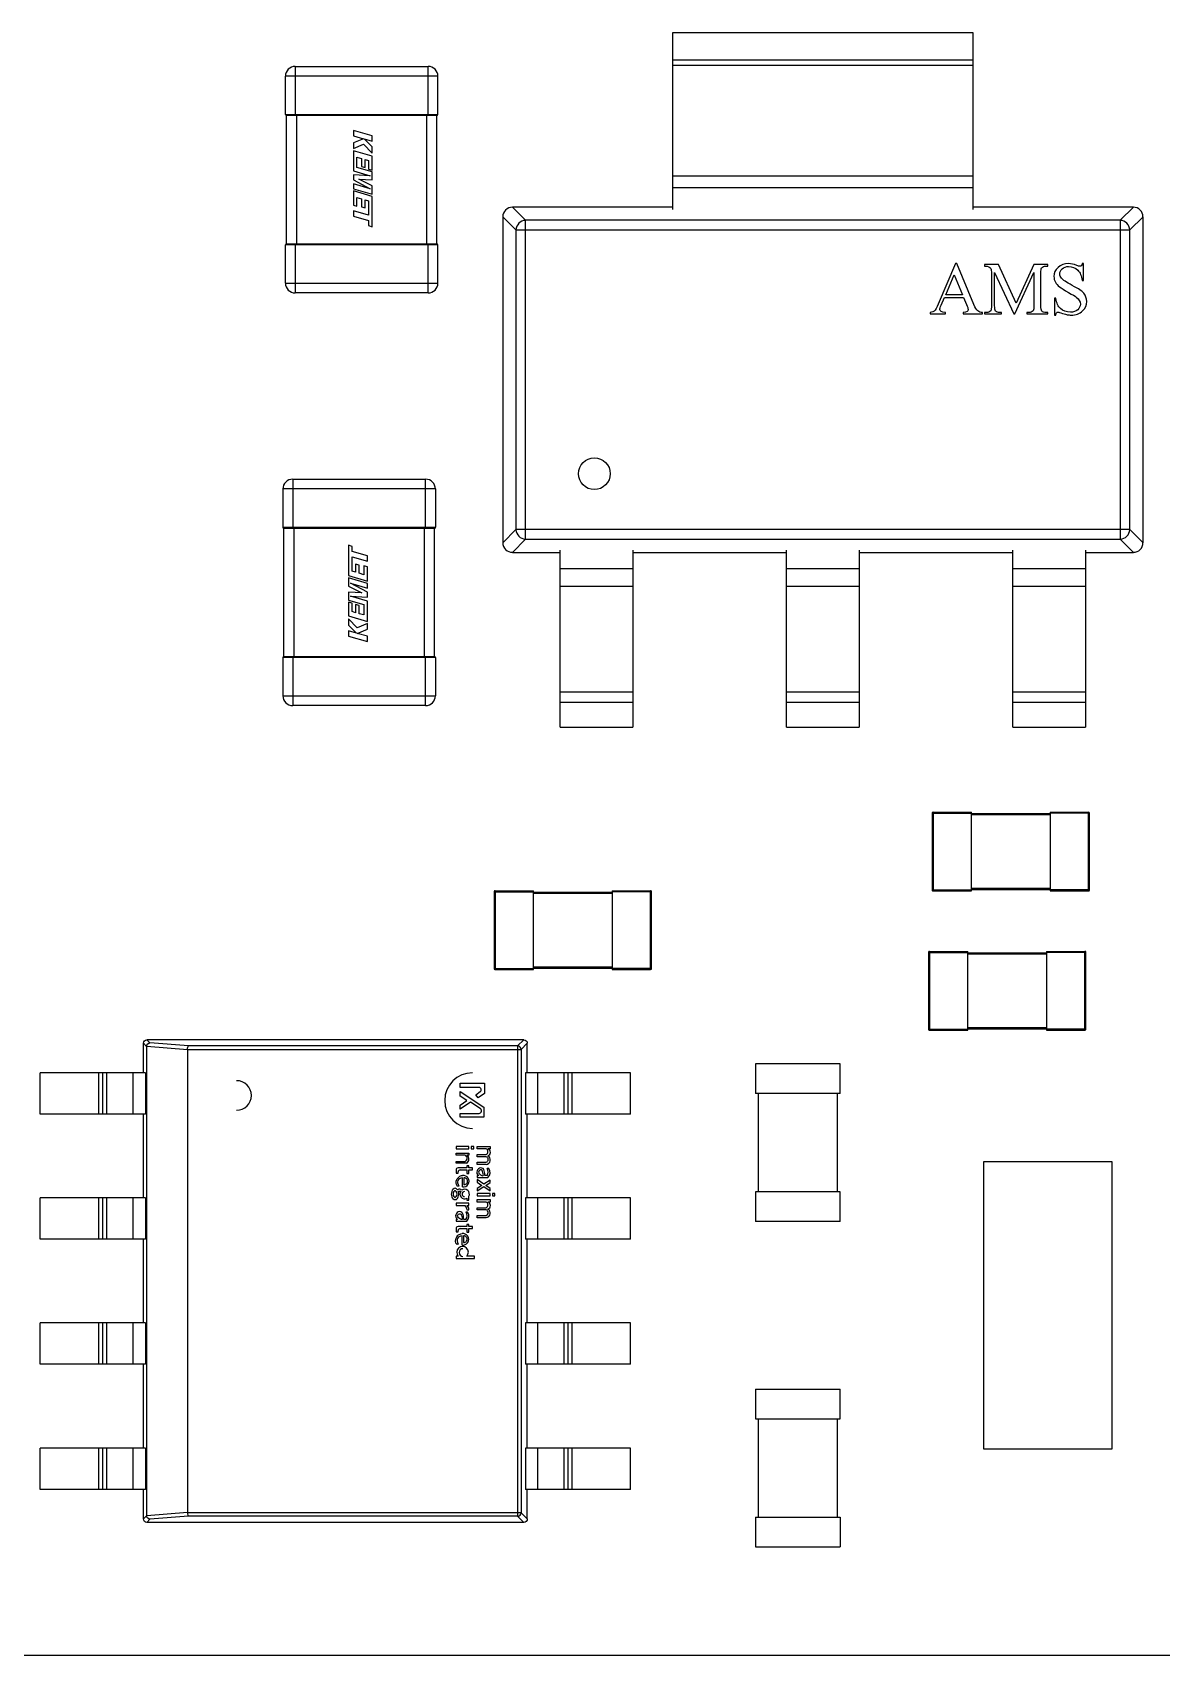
# Model space of a CAD drawing. Header units: millimetres. Extents: x -0.7 to 50.1, y 0.1 to 47.9.
# Drawn here: x 29.56 to 41.03, y 0.13 to 16.61 of the extents above; entities that cross this region are included whole.
import ezdxf

# ---------------------------------------------------------------- set-up
doc = ezdxf.new("R2010")
doc.units = ezdxf.units.MM

msp = doc.modelspace()

# ---------------------------------------------------------------- linework, layer by layer
at = {"color": 7, "linetype": 'Continuous', "lineweight": 25}
for p, q in [((36.067, 14.811), (36.067, 16.608)), ((36.067, 16.608), (39.117, 16.608)), ((39.117, 16.608), (39.117, 14.811)), ((39.117, 16.326), (36.067, 16.326)), ((33.681, 16.163), (32.131, 16.163)), ((32.131, 15.775), (32.131, 16.163)), ((32.231, 16.263), (32.231, 15.763)), ((32.231, 16.263), (33.581, 16.263)), ((33.581, 15.763), (33.581, 16.263)), ((33.681, 15.775), (33.681, 16.163)), ((36.067, 16.276), (39.117, 16.276)), ((32.131, 15.775), (33.681, 15.775)), ((32.142, 14.463), (32.142, 15.763)), ((32.231, 15.763), (32.143, 15.763)), ((33.57, 15.763), (32.242, 15.763)), ((32.243, 15.763), (32.243, 14.463)), ((33.569, 14.463), (33.569, 15.763)), ((33.669, 15.763), (33.581, 15.763)), ((33.67, 14.463), (33.67, 15.763)), ((33.013, 15.558), (32.822, 15.613)), ((32.822, 15.613), (32.822, 15.559)), ((32.822, 15.559), (32.926, 15.529)), ((32.926, 15.529), (32.822, 15.487)), ((33.013, 15.446), (32.932, 15.527)), ((32.932, 15.527), (33.013, 15.503)), ((33.013, 15.503), (33.013, 15.558)), ((32.822, 15.487), (32.822, 15.429)), ((32.822, 15.429), (32.926, 15.472)), ((32.822, 15.407), (32.822, 15.201)), ((33.013, 15.352), (32.822, 15.407)), ((32.858, 15.342), (32.906, 15.329)), ((32.858, 15.236), (32.858, 15.342)), ((32.906, 15.329), (32.906, 15.247)), ((32.926, 15.472), (33.013, 15.382)), ((33.013, 15.382), (33.013, 15.446)), ((33.013, 15.211), (33.013, 15.352)), ((32.822, 15.201), (32.992, 15.152)), ((33.013, 15.192), (32.858, 15.236)), ((32.906, 15.247), (32.941, 15.237)), ((32.941, 15.319), (32.977, 15.308)), ((32.941, 15.237), (32.941, 15.319)), ((32.977, 15.308), (32.977, 15.221)), ((32.977, 15.221), (33.013, 15.211)), ((33.013, 15.11), (33.013, 15.192)), ((32.822, 15.162), (32.822, 15.111)), ((32.992, 15.152), (32.822, 15.162)), ((32.822, 15.111), (32.993, 15.02)), ((32.822, 15.069), (32.822, 15.021)), ((32.993, 15.02), (32.822, 15.069)), ((32.822, 15.021), (33.013, 14.966)), ((33.013, 14.943), (32.822, 14.998)), ((32.822, 14.998), (32.822, 14.853)), ((32.877, 15.119), (33.013, 15.11)), ((33.013, 15.05), (32.877, 15.119)), ((33.013, 14.966), (33.013, 15.05)), ((39.117, 15.15), (36.067, 15.15)), ((36.067, 15.033), (39.117, 15.033)), ((32.822, 14.853), (32.858, 14.843)), ((32.858, 14.933), (32.906, 14.919)), ((32.858, 14.843), (32.858, 14.933)), ((32.906, 14.919), (32.906, 14.837)), ((32.906, 14.837), (32.941, 14.827)), ((32.941, 14.909), (32.977, 14.899)), ((32.941, 14.827), (32.941, 14.909)), ((32.977, 14.899), (32.977, 14.811)), ((33.013, 14.635), (33.013, 14.943)), ((36.067, 14.833), (34.437, 14.833)), ((34.571, 14.7), (34.437, 14.833)), ((40.747, 14.833), (39.117, 14.833)), ((40.747, 14.833), (40.613, 14.7)), ((32.822, 14.797), (32.822, 14.743)), ((32.976, 14.753), (32.822, 14.797)), ((32.822, 14.743), (32.976, 14.698)), ((32.977, 14.811), (32.976, 14.753)), ((32.976, 14.698), (32.976, 14.646)), ((34.34, 14.736), (34.473, 14.602)), ((34.34, 14.736), (34.34, 11.426)), ((34.571, 11.462), (34.571, 14.7)), ((40.613, 14.7), (34.571, 14.7)), ((40.613, 14.7), (40.613, 11.462)), ((40.711, 14.602), (40.845, 14.736)), ((40.845, 11.426), (40.845, 14.736)), ((32.976, 14.646), (33.013, 14.635)), ((34.473, 14.602), (40.711, 14.602)), ((34.473, 14.602), (34.473, 11.56)), ((40.711, 11.56), (40.711, 14.602)), ((33.681, 14.451), (32.131, 14.451)), ((32.131, 14.063), (32.131, 14.451)), ((32.143, 14.463), (32.231, 14.463)), ((32.231, 14.463), (32.231, 13.963)), ((32.242, 14.463), (33.57, 14.463)), ((33.581, 13.963), (33.581, 14.463)), ((33.581, 14.463), (33.669, 14.463)), ((33.681, 14.063), (33.681, 14.451)), ((38.94, 14.261), (38.764, 13.85)), ((38.953, 14.261), (38.94, 14.261)), ((39.127, 13.845), (38.953, 14.261)), ((39.234, 14.25), (39.234, 14.236)), ((39.376, 14.25), (39.234, 14.25)), ((39.557, 13.858), (39.376, 14.25)), ((39.736, 14.25), (39.557, 13.858)), ((39.877, 14.25), (39.736, 14.25)), ((39.86, 14.236), (39.877, 14.236)), ((39.877, 14.236), (39.877, 14.25)), ((40.24, 14.261), (40.227, 14.261)), ((40.24, 14.088), (40.24, 14.261)), ((32.131, 14.063), (33.681, 14.063)), ((38.84, 13.944), (38.927, 14.146)), ((38.927, 14.146), (39.011, 13.944)), ((39.305, 14.163), (39.305, 13.836)), ((39.337, 13.836), (39.337, 14.17)), ((39.337, 14.17), (39.531, 13.75)), ((39.543, 13.75), (39.736, 14.17)), ((39.736, 14.17), (39.736, 13.836)), ((39.806, 13.836), (39.806, 14.163)), ((40.227, 14.088), (40.24, 14.088)), ((33.581, 13.963), (32.231, 13.963)), ((38.794, 13.838), (38.828, 13.917)), ((38.828, 13.917), (39.022, 13.917)), ((39.011, 13.944), (38.84, 13.944)), ((39.022, 13.917), (39.052, 13.845)), ((39.946, 13.91), (39.946, 13.738)), ((39.959, 13.91), (39.946, 13.91)), ((38.682, 13.763), (38.682, 13.75)), ((38.682, 13.75), (38.839, 13.75)), ((38.839, 13.75), (38.839, 13.763)), ((39.016, 13.763), (39.016, 13.75)), ((39.016, 13.75), (39.213, 13.75)), ((39.213, 13.75), (39.213, 13.763)), ((39.252, 13.763), (39.234, 13.763)), ((39.234, 13.763), (39.234, 13.75)), ((39.234, 13.75), (39.408, 13.75)), ((39.408, 13.763), (39.39, 13.763)), ((39.408, 13.75), (39.408, 13.763)), ((39.531, 13.75), (39.543, 13.75)), ((39.665, 13.763), (39.665, 13.75)), ((39.683, 13.763), (39.665, 13.763)), ((39.665, 13.75), (39.877, 13.75)), ((39.877, 13.763), (39.86, 13.763)), ((39.877, 13.75), (39.877, 13.763)), ((39.946, 13.738), (39.959, 13.738)), ((32.205, 12.072), (32.205, 11.572)), ((32.205, 12.072), (33.555, 12.072)), ((33.555, 11.572), (33.555, 12.072)), ((33.655, 11.972), (32.105, 11.972)), ((32.105, 11.972), (32.105, 11.584)), ((33.655, 11.972), (33.655, 11.584)), ((32.105, 11.584), (33.655, 11.584)), ((32.116, 10.272), (32.116, 11.572)), ((32.205, 11.572), (32.117, 11.572)), ((33.544, 11.572), (32.216, 11.572)), ((32.217, 11.572), (32.217, 10.272)), ((33.543, 10.272), (33.543, 11.572)), ((33.643, 11.572), (33.555, 11.572)), ((33.644, 11.572), (33.644, 10.272)), ((34.473, 11.56), (34.34, 11.426)), ((40.711, 11.56), (34.473, 11.56)), ((40.845, 11.426), (40.711, 11.56)), ((32.773, 11.4), (32.773, 11.092)), ((32.81, 11.389), (32.773, 11.4)), ((32.81, 11.337), (32.81, 11.389)), ((34.437, 11.328), (34.571, 11.462)), ((34.571, 11.462), (40.613, 11.462)), ((40.613, 11.462), (40.747, 11.328)), ((32.809, 11.224), (32.81, 11.282)), ((32.809, 11.136), (32.809, 11.224)), ((32.964, 11.292), (32.81, 11.337)), ((32.81, 11.282), (32.964, 11.238)), ((32.845, 11.208), (32.845, 11.126)), ((32.88, 11.198), (32.845, 11.208)), ((32.964, 11.238), (32.964, 11.292)), ((34.437, 11.328), (34.922, 11.328)), ((34.922, 9.554), (34.922, 11.351)), ((35.662, 11.351), (35.662, 9.554)), ((35.662, 11.328), (37.222, 11.328)), ((37.222, 9.554), (37.222, 11.351)), ((37.962, 11.351), (37.962, 9.554)), ((37.962, 11.328), (39.522, 11.328)), ((39.522, 9.554), (39.522, 11.351)), ((40.262, 11.351), (40.262, 9.554)), ((40.262, 11.328), (40.747, 11.328)), ((32.773, 11.092), (32.964, 11.037)), ((32.964, 11.014), (32.773, 11.069)), ((32.773, 11.069), (32.773, 10.985)), ((32.845, 11.126), (32.809, 11.136)), ((32.88, 11.116), (32.88, 11.198)), ((32.928, 11.102), (32.88, 11.116)), ((32.928, 11.192), (32.928, 11.102)), ((32.964, 11.182), (32.928, 11.192)), ((32.964, 11.037), (32.964, 11.182)), ((35.662, 11.162), (34.922, 11.162)), ((37.962, 11.162), (37.222, 11.162)), ((40.262, 11.162), (39.522, 11.162)), ((32.773, 10.985), (32.909, 10.916)), ((32.773, 10.925), (32.773, 10.843)), ((32.909, 10.916), (32.773, 10.925)), ((32.793, 11.015), (32.964, 10.966)), ((32.964, 10.924), (32.793, 11.015)), ((32.794, 10.883), (32.964, 10.873)), ((32.964, 10.834), (32.794, 10.883)), ((32.964, 10.966), (32.964, 11.014)), ((32.964, 10.873), (32.964, 10.924)), ((34.922, 10.986), (35.662, 10.986)), ((37.222, 10.986), (37.962, 10.986)), ((39.522, 10.986), (40.262, 10.986)), ((32.773, 10.843), (32.928, 10.799)), ((32.773, 10.824), (32.773, 10.683)), ((32.809, 10.814), (32.773, 10.824)), ((32.809, 10.727), (32.809, 10.814)), ((32.845, 10.716), (32.809, 10.727)), ((32.845, 10.798), (32.845, 10.716)), ((32.88, 10.788), (32.845, 10.798)), ((32.88, 10.706), (32.88, 10.788)), ((32.928, 10.799), (32.928, 10.693)), ((32.964, 10.628), (32.964, 10.834)), ((32.773, 10.683), (32.964, 10.628)), ((32.773, 10.653), (32.773, 10.59)), ((32.86, 10.563), (32.773, 10.653)), ((32.773, 10.59), (32.854, 10.508)), ((32.964, 10.606), (32.86, 10.563)), ((32.86, 10.506), (32.964, 10.548)), ((32.928, 10.693), (32.88, 10.706)), ((32.964, 10.548), (32.964, 10.606)), ((32.773, 10.532), (32.773, 10.477)), ((32.854, 10.508), (32.773, 10.532)), ((32.773, 10.477), (32.964, 10.422)), ((32.964, 10.476), (32.86, 10.506)), ((32.964, 10.422), (32.964, 10.476)), ((32.105, 10.26), (32.105, 9.872)), ((33.655, 10.26), (32.105, 10.26)), ((32.117, 10.272), (32.205, 10.272)), ((32.205, 10.272), (32.205, 9.772)), ((32.216, 10.272), (33.544, 10.272)), ((33.555, 9.772), (33.555, 10.272)), ((33.555, 10.272), (33.643, 10.272)), ((33.644, 10.272), (33.644, 10.272)), ((33.655, 10.26), (33.655, 9.872)), ((35.662, 9.908), (34.922, 9.908)), ((37.962, 9.908), (37.222, 9.908)), ((40.262, 9.908), (39.522, 9.908)), ((32.105, 9.872), (33.655, 9.872)), ((33.555, 9.772), (32.205, 9.772)), ((34.922, 9.808), (35.662, 9.808)), ((37.222, 9.808), (37.962, 9.808)), ((39.522, 9.808), (40.262, 9.808)), ((34.922, 9.554), (35.662, 9.554)), ((37.222, 9.554), (37.962, 9.554)), ((39.522, 9.554), (40.262, 9.554)), ((38.701, 8.681), (39.101, 8.681)), ((38.701, 8.681), (38.701, 7.901)), ((38.711, 8.691), (38.711, 7.891)), ((38.711, 8.691), (39.101, 8.691)), ((39.101, 7.891), (39.101, 8.691)), ((39.101, 8.676), (39.901, 8.676)), ((39.101, 8.666), (39.901, 8.666)), ((39.901, 8.691), (40.291, 8.691)), ((39.901, 8.691), (39.901, 7.891)), ((40.301, 8.681), (39.901, 8.681)), ((40.291, 7.891), (40.291, 8.691)), ((40.301, 7.901), (40.301, 8.681)), ((39.901, 7.916), (39.101, 7.916)), ((34.252, 7.883), (34.652, 7.883)), ((34.252, 7.883), (34.252, 7.103)), ((34.262, 7.893), (34.262, 7.093)), ((34.262, 7.893), (34.652, 7.893)), ((34.652, 7.093), (34.652, 7.893)), ((34.652, 7.878), (35.452, 7.878)), ((34.652, 7.868), (35.452, 7.868)), ((35.452, 7.893), (35.452, 7.093)), ((35.452, 7.893), (35.842, 7.893)), ((35.852, 7.883), (35.452, 7.883)), ((35.842, 7.093), (35.842, 7.893)), ((35.852, 7.103), (35.852, 7.883)), ((38.701, 7.901), (39.101, 7.901)), ((38.711, 7.891), (39.101, 7.891)), ((39.101, 7.906), (39.901, 7.906)), ((40.301, 7.901), (39.901, 7.901)), ((39.901, 7.891), (40.291, 7.891)), ((38.665, 7.267), (39.065, 7.267)), ((38.665, 7.267), (38.665, 6.487)), ((38.675, 7.277), (38.675, 6.477)), ((38.675, 7.277), (39.065, 7.277)), ((39.065, 6.477), (39.065, 7.277)), ((39.065, 7.262), (39.865, 7.262)), ((39.065, 7.252), (39.865, 7.252)), ((39.865, 7.277), (39.865, 6.477)), ((39.865, 7.277), (40.255, 7.277)), ((40.265, 7.267), (39.865, 7.267)), ((40.255, 6.477), (40.255, 7.277)), ((40.265, 6.487), (40.265, 7.267)), ((34.252, 7.103), (34.652, 7.103)), ((34.262, 7.093), (34.652, 7.093)), ((35.452, 7.118), (34.652, 7.118)), ((34.652, 7.108), (35.452, 7.108)), ((35.852, 7.103), (35.452, 7.103)), ((35.452, 7.093), (35.842, 7.093)), ((38.665, 6.487), (39.065, 6.487)), ((38.675, 6.477), (39.065, 6.477)), ((39.865, 6.502), (39.065, 6.502)), ((39.065, 6.492), (39.865, 6.492)), ((40.265, 6.487), (39.865, 6.487)), ((39.865, 6.477), (40.255, 6.477)), ((30.689, 6.344), (30.721, 6.312)), ((30.689, 6.044), (30.689, 6.344)), ((30.721, 6.312), (30.721, 1.547)), ((30.722, 6.314), (31.135, 6.281)), ((34.554, 6.379), (30.724, 6.379)), ((30.755, 6.348), (30.724, 6.379)), ((31.148, 6.317), (30.755, 6.348)), ((31.135, 6.282), (34.526, 6.282)), ((31.135, 6.281), (31.135, 1.577)), ((34.491, 6.317), (31.148, 6.317)), ((34.554, 6.379), (34.491, 6.317)), ((34.491, 6.317), (34.491, 1.542)), ((34.589, 6.344), (34.526, 6.282)), ((34.526, 6.282), (34.526, 1.577)), ((34.589, 6.044), (34.589, 6.344)), ((36.908, 6.134), (36.908, 5.834)), ((37.768, 6.134), (36.908, 6.134)), ((37.768, 5.834), (37.768, 6.134)), ((30.708, 6.044), (29.639, 6.044)), ((29.639, 5.624), (29.639, 6.044)), ((30.237, 5.624), (30.237, 6.044)), ((30.274, 6.044), (30.274, 5.624)), ((30.316, 5.624), (30.316, 6.044)), ((30.586, 5.624), (30.586, 6.044)), ((30.708, 6.044), (30.708, 5.624)), ((33.907, 5.896), (33.907, 5.939)), ((33.907, 5.939), (34.153, 5.939)), ((34.153, 5.939), (34.153, 5.834)), ((35.639, 6.044), (34.57, 6.044)), ((34.57, 6.044), (34.57, 5.624)), ((34.692, 6.044), (34.692, 5.624)), ((34.962, 5.624), (34.962, 6.044)), ((35.004, 5.624), (35.004, 6.044)), ((35.041, 6.044), (35.041, 5.624)), ((35.639, 5.624), (35.639, 6.044)), ((34.101, 5.896), (33.907, 5.896)), ((33.907, 5.853), (34.147, 5.696)), ((33.907, 5.807), (33.907, 5.853)), ((33.975, 5.762), (33.907, 5.807)), ((34.066, 5.821), (34.111, 5.853)), ((34.09, 5.789), (34.066, 5.821)), ((34.153, 5.834), (34.09, 5.789)), ((37.768, 5.834), (36.908, 5.834)), ((36.938, 4.834), (36.938, 5.834)), ((37.738, 5.834), (37.738, 4.834)), ((30.708, 5.624), (29.639, 5.624)), ((30.689, 4.774), (30.689, 5.624)), ((33.907, 5.717), (33.975, 5.762)), ((34.013, 5.747), (33.907, 5.675)), ((33.907, 5.675), (33.907, 5.717)), ((33.907, 5.592), (33.907, 5.631)), ((33.907, 5.631), (34.101, 5.631)), ((34.111, 5.683), (34.013, 5.747)), ((34.147, 5.696), (34.147, 5.592)), ((35.639, 5.624), (34.57, 5.624)), ((34.589, 4.774), (34.589, 5.624)), ((34.147, 5.592), (33.907, 5.592)), ((33.865, 5.295), (33.865, 5.272)), ((33.995, 5.295), (33.865, 5.295)), ((33.995, 5.272), (33.995, 5.295)), ((34.019, 5.295), (34.019, 5.272)), ((34.045, 5.295), (34.019, 5.295)), ((34.045, 5.272), (34.045, 5.295)), ((34.08, 5.272), (34.08, 5.295)), ((34.08, 5.295), (34.21, 5.295)), ((34.21, 5.295), (34.21, 5.272)), ((33.865, 5.272), (33.995, 5.272)), ((33.865, 5.207), (33.865, 5.227)), ((33.865, 5.227), (33.995, 5.227)), ((33.954, 5.207), (33.865, 5.207)), ((33.865, 5.125), (33.865, 5.145)), ((33.865, 5.145), (33.954, 5.145)), ((33.971, 5.125), (33.865, 5.125)), ((33.995, 5.207), (33.975, 5.207)), ((33.995, 5.227), (33.995, 5.207)), ((34.019, 5.272), (34.045, 5.272)), ((34.171, 5.272), (34.08, 5.272)), ((34.08, 5.191), (34.08, 5.214)), ((34.08, 5.214), (34.171, 5.214)), ((34.171, 5.191), (34.08, 5.191)), ((34.08, 5.113), (34.08, 5.136)), ((34.08, 5.136), (34.171, 5.136)), ((34.171, 5.113), (34.08, 5.113)), ((34.21, 5.272), (34.189, 5.272)), ((39.229, 5.142), (40.527, 5.142)), ((39.229, 2.224), (39.229, 5.142)), ((40.527, 5.142), (40.527, 2.224)), ((33.865, 5.057), (33.865, 5.025)), ((33.865, 5.025), (33.886, 5.025)), ((33.975, 5.078), (33.886, 5.078)), ((33.886, 5.025), (33.886, 5.037)), ((33.907, 5.058), (33.975, 5.058)), ((33.93, 4.886), (33.93, 4.977)), ((33.944, 4.977), (33.944, 4.908)), ((33.975, 5.1), (33.975, 5.078)), ((33.995, 5.1), (33.975, 5.1)), ((33.975, 5.058), (33.975, 5.02)), ((33.975, 5.02), (33.995, 5.02)), ((33.995, 5.078), (33.995, 5.1)), ((34.032, 5.078), (33.995, 5.078)), ((33.995, 5.058), (34.032, 5.058)), ((33.995, 5.02), (33.995, 5.058)), ((34.032, 5.058), (34.032, 5.078)), ((34.08, 5), (34.08, 4.982)), ((34.095, 5), (34.08, 5)), ((34.08, 4.982), (34.189, 4.982)), ((34.08, 4.96), (34.08, 4.934)), ((34.147, 4.913), (34.08, 4.96)), ((34.21, 4.955), (34.147, 4.913)), ((34.18, 5), (34.159, 5)), ((34.197, 5.072), (34.181, 5.072)), ((34.21, 4.929), (34.21, 4.955)), ((33.893, 4.893), (33.88, 4.888)), ((33.995, 4.751), (33.995, 4.79)), ((34.08, 4.934), (34.128, 4.901)), ((34.128, 4.901), (34.08, 4.87)), ((34.08, 4.844), (34.147, 4.888)), ((34.08, 4.87), (34.08, 4.844)), ((34.21, 4.819), (34.08, 4.819)), ((34.08, 4.819), (34.08, 4.796)), ((34.08, 4.796), (34.21, 4.796)), ((34.147, 4.888), (34.21, 4.844)), ((34.166, 4.9), (34.21, 4.929)), ((34.21, 4.87), (34.166, 4.9)), ((34.21, 4.844), (34.21, 4.87)), ((34.21, 4.796), (34.21, 4.819)), ((34.234, 4.819), (34.234, 4.796)), ((34.26, 4.819), (34.234, 4.819)), ((34.234, 4.796), (34.26, 4.796)), ((34.26, 4.796), (34.26, 4.819)), ((36.908, 4.834), (36.908, 4.534)), ((37.768, 4.834), (36.908, 4.834)), ((37.768, 4.534), (37.768, 4.834)), ((30.708, 4.774), (29.639, 4.774)), ((29.639, 4.354), (29.639, 4.774)), ((30.237, 4.354), (30.237, 4.774)), ((30.274, 4.774), (30.274, 4.354)), ((30.316, 4.354), (30.316, 4.774)), ((30.586, 4.354), (30.586, 4.774)), ((30.708, 4.774), (30.708, 4.354)), ((33.865, 4.72), (33.865, 4.696)), ((33.995, 4.72), (33.865, 4.72)), ((33.865, 4.696), (33.954, 4.696)), ((33.982, 4.628), (33.966, 4.628)), ((33.974, 4.696), (33.995, 4.696)), ((33.974, 4.651), (33.995, 4.651)), ((33.975, 4.77), (33.975, 4.751)), ((33.975, 4.751), (33.995, 4.751)), ((33.995, 4.696), (33.995, 4.72)), ((34.08, 4.756), (34.21, 4.756)), ((34.08, 4.732), (34.08, 4.756)), ((34.171, 4.732), (34.08, 4.732)), ((34.08, 4.651), (34.08, 4.674)), ((34.08, 4.674), (34.171, 4.674)), ((34.171, 4.651), (34.08, 4.651)), ((34.21, 4.732), (34.189, 4.732)), ((34.21, 4.756), (34.21, 4.732)), ((35.639, 4.774), (34.57, 4.774)), ((34.57, 4.774), (34.57, 4.354)), ((34.692, 4.774), (34.692, 4.354)), ((34.962, 4.354), (34.962, 4.774)), ((35.004, 4.354), (35.004, 4.774)), ((35.041, 4.774), (35.041, 4.354)), ((35.639, 4.354), (35.639, 4.774)), ((33.865, 4.556), (33.865, 4.538)), ((33.88, 4.556), (33.865, 4.556)), ((33.865, 4.538), (33.974, 4.538)), ((33.865, 4.461), (33.865, 4.43)), ((33.975, 4.482), (33.886, 4.482)), ((33.907, 4.463), (33.975, 4.463)), ((33.965, 4.556), (33.944, 4.556)), ((33.975, 4.505), (33.975, 4.482)), ((33.995, 4.505), (33.975, 4.505)), ((33.975, 4.463), (33.975, 4.425)), ((33.995, 4.482), (33.995, 4.505)), ((34.032, 4.482), (33.995, 4.482)), ((33.995, 4.425), (33.995, 4.463)), ((33.995, 4.463), (34.032, 4.463)), ((34.032, 4.463), (34.032, 4.482)), ((34.08, 4.573), (34.08, 4.596)), ((34.08, 4.596), (34.171, 4.596)), ((34.171, 4.573), (34.08, 4.573)), ((37.768, 4.534), (36.908, 4.534)), ((30.708, 4.354), (29.639, 4.354)), ((30.689, 3.504), (30.689, 4.354)), ((33.865, 4.43), (33.886, 4.43)), ((33.888, 4.304), (33.875, 4.299)), ((33.886, 4.43), (33.886, 4.442)), ((33.926, 4.295), (33.926, 4.389)), ((33.939, 4.389), (33.939, 4.32)), ((33.975, 4.425), (33.995, 4.425)), ((35.639, 4.354), (34.57, 4.354)), ((34.589, 3.504), (34.589, 4.354)), ((33.865, 4.183), (33.865, 4.158)), ((33.888, 4.183), (33.865, 4.183)), ((33.865, 4.158), (34.053, 4.158)), ((34.053, 4.183), (33.975, 4.183)), ((34.053, 4.158), (34.053, 4.183)), ((30.708, 3.504), (29.639, 3.504)), ((29.639, 3.084), (29.639, 3.504)), ((30.237, 3.084), (30.237, 3.504)), ((30.274, 3.504), (30.274, 3.084)), ((30.316, 3.084), (30.316, 3.504)), ((30.586, 3.084), (30.586, 3.504)), ((30.708, 3.504), (30.708, 3.084)), ((35.639, 3.504), (34.57, 3.504)), ((34.57, 3.504), (34.57, 3.084)), ((34.692, 3.504), (34.692, 3.084)), ((34.962, 3.084), (34.962, 3.504)), ((35.004, 3.084), (35.004, 3.504)), ((35.041, 3.504), (35.041, 3.084)), ((35.639, 3.084), (35.639, 3.504)), ((30.708, 3.084), (29.639, 3.084)), ((30.689, 2.234), (30.689, 3.084)), ((35.639, 3.084), (34.57, 3.084)), ((34.589, 2.234), (34.589, 3.084)), ((36.908, 2.832), (36.908, 2.532)), ((36.908, 2.832), (37.768, 2.832)), ((37.768, 2.532), (37.768, 2.832)), ((36.908, 2.532), (37.768, 2.532)), ((36.938, 1.532), (36.938, 2.532)), ((37.738, 2.532), (37.738, 1.532)), ((30.708, 2.234), (29.639, 2.234)), ((29.639, 1.814), (29.639, 2.234)), ((30.237, 1.814), (30.237, 2.234)), ((30.274, 2.234), (30.274, 1.814)), ((30.316, 1.814), (30.316, 2.234)), ((30.586, 1.814), (30.586, 2.234)), ((30.708, 2.234), (30.708, 1.814)), ((35.639, 2.234), (34.57, 2.234)), ((34.57, 2.234), (34.57, 1.814)), ((34.692, 2.234), (34.692, 1.814)), ((34.962, 1.814), (34.962, 2.234)), ((35.004, 1.814), (35.004, 2.234)), ((35.041, 2.234), (35.041, 1.814)), ((35.639, 1.814), (35.639, 2.234)), ((40.527, 2.224), (39.229, 2.224)), ((30.708, 1.814), (29.639, 1.814)), ((30.689, 1.514), (30.689, 1.814)), ((35.639, 1.814), (34.57, 1.814)), ((34.589, 1.514), (34.589, 1.814)), ((30.721, 1.547), (30.689, 1.514)), ((31.135, 1.578), (30.722, 1.545)), ((30.755, 1.511), (30.724, 1.479)), ((31.148, 1.542), (30.755, 1.511)), ((34.526, 1.577), (31.135, 1.577)), ((34.491, 1.542), (31.148, 1.542)), ((34.554, 1.479), (34.491, 1.542)), ((34.526, 1.577), (34.589, 1.514)), ((36.908, 1.532), (36.908, 1.232)), ((36.908, 1.532), (37.768, 1.532)), ((37.768, 1.532), (37.768, 1.232)), ((34.554, 1.479), (30.724, 1.479)), ((36.908, 1.232), (37.768, 1.232)), ((48.641, 0.127), (1.905, 0.127))]:
    msp.add_line(p, q, dxfattribs=at)
msp.add_circle((35.271, 12.127), 0.161, dxfattribs=at)
for centre, radius, start, end in [((32.231, 16.163), 0.1, 90, 180), ((33.581, 16.163), 0.1, 0, 90), ((33.581, 16.163), 0.1, 0, 90), ((32.143, 15.775), 0.012, 180.031, 268.0607), ((33.669, 15.775), 0.012, 271.9393, 359.969), ((33.669, 15.775), 0.012, 274.681, 0.0992), ((34.437, 14.736), 0.0971, 89.5853, 180.4147), ((40.747, 14.736), 0.0971, 359.5853, 90.4147), ((34.576, 14.597), 0.103, 92.8487, 177.1513), ((40.608, 14.597), 0.103, 2.8487, 87.1513), ((32.143, 14.451), 0.012, 91.9393, 179.969), ((33.669, 14.451), 0.012, 0.031, 88.0607), ((33.669, 14.451), 0.012, 359.9008, 85.319), ((32.231, 14.063), 0.1, 180, 270), ((33.581, 14.063), 0.1, 270, 0), ((33.581, 14.063), 0.1, 270, 0), ((32.205, 11.972), 0.1, 90, 180), ((32.205, 11.972), 0.1, 90, 180), ((33.555, 11.972), 0.1, 0, 90), ((32.117, 11.584), 0.012, 180.031, 268.0607), ((32.117, 11.584), 0.012, 179.9008, 265.319), ((33.643, 11.584), 0.012, 271.9393, 359.969), ((34.576, 11.565), 0.103, 182.8487, 267.1513), ((40.608, 11.565), 0.103, 272.8487, 357.1513), ((34.437, 11.426), 0.0971, 179.5853, 270.4147), ((40.747, 11.426), 0.0971, 269.5853, 0.4147), ((32.117, 10.26), 0.012, 91.9393, 179.969), ((32.117, 10.26), 0.012, 94.681, 180.0992), ((33.643, 10.26), 0.012, 0.031, 88.0607), ((32.205, 9.872), 0.1, 180, 270), ((32.205, 9.872), 0.1, 180, 270), ((33.555, 9.872), 0.1, 270, 0), ((38.711, 8.681), 0.01, 90, 180), ((38.711, 8.681), 0.01, 90, 180), ((40.291, 8.681), 0.01, 0, 90), ((40.291, 8.681), 0.01, 0, 90), ((34.262, 7.883), 0.01, 90, 180), ((34.262, 7.883), 0.01, 90, 180), ((35.842, 7.883), 0.01, 0, 90), ((35.842, 7.883), 0.01, 0, 90), ((38.711, 7.901), 0.01, 215.5477, 270), ((40.291, 7.901), 0.01, 270, 0), ((38.675, 7.267), 0.01, 90, 180), ((38.675, 7.267), 0.01, 90, 180), ((40.255, 7.267), 0.01, 0, 90), ((40.255, 7.267), 0.01, 0, 90), ((34.262, 7.103), 0.01, 215.5477, 270), ((35.842, 7.103), 0.01, 270, 0), ((38.675, 6.487), 0.01, 215.5477, 270), ((40.255, 6.487), 0.01, 270, 0), ((34.491, 6.281), 0.0352, 0.5081, 89.4919), ((31.635, 5.814), 0.15, 270, 90), ((34.032, 5.762), 0.282, 90, 270), ((34.097, 5.872), 0.024, 305.5377, 80.9757), ((34.095, 5.659), 0.0283, 280.8221, 56.7984), ((33.946, 5.176), 0.0321, 284.39, 75.61), ((33.949, 5.168), 0.0474, 297.2077, 56.8086), ((34.157, 5.243), 0.0321, 295.2011, 64.7989), ((34.166, 5.16), 0.0469, 276.3127, 61.0711), ((34.163, 5.163), 0.0288, 286.426, 73.574), ((34.175, 5.236), 0.0383, 291.3512, 68.6488), ((33.886, 5.057), 0.021, 90, 180), ((33.907, 5.037), 0.021, 90, 180), ((33.94, 4.943), 0.0576, 260.8222, 99.1778), ((33.947, 4.943), 0.0347, 264.1729, 95.8271), ((34.133, 5.036), 0.0594, 321.8668, 37.3255), ((34.145, 5.032), 0.0661, 311.0924, 38.0605), ((33.952, 4.813), 0.0485, 144.758, 297.829), ((33.952, 4.813), 0.0485, 332.2157, 127.9261), ((33.952, 4.813), 0.0258, 90, 270), ((33.919, 4.592), 0.0594, 321.8668, 37.3255), ((33.93, 4.588), 0.0661, 311.0924, 38.0605), ((34.157, 4.703), 0.0321, 295.2011, 64.7989), ((34.166, 4.62), 0.0469, 276.3127, 61.0711), ((34.163, 4.624), 0.0288, 286.426, 73.574), ((34.175, 4.696), 0.0383, 291.3512, 68.6488), ((33.886, 4.461), 0.021, 90, 180), ((33.907, 4.442), 0.021, 90, 180), ((33.935, 4.353), 0.0586, 260.7151, 99.2849), ((33.943, 4.354), 0.0347, 264.1729, 95.8271), ((33.931, 4.222), 0.0589, 317.5364, 222.4636), ((33.935, 4.219), 0.0392, 90, 270), ((34.491, 1.577), 0.0352, 270.5081, 359.4919)]:
    msp.add_arc(centre, radius, start, end, dxfattribs=at)
for points in [[(32.242, 15.763), (32.238, 15.763), (32.235, 15.763), (32.231, 15.763)], [(33.581, 15.763), (33.577, 15.763), (33.574, 15.763), (33.57, 15.763)], [(33.67, 15.763), (33.67, 15.763), (33.67, 15.763), (33.669, 15.763)], [(32.231, 14.463), (32.235, 14.463), (32.238, 14.463), (32.242, 14.463)], [(33.57, 14.463), (33.574, 14.463), (33.577, 14.463), (33.581, 14.463)], [(33.669, 14.463), (33.67, 14.463), (33.67, 14.463), (33.67, 14.463)], [(39.234, 14.236), (39.275, 14.236), (39.29, 14.225), (39.297, 14.211)], [(39.297, 14.211), (39.302, 14.201), (39.305, 14.185), (39.305, 14.163)], [(39.806, 14.163), (39.806, 14.191), (39.809, 14.209), (39.815, 14.217)], [(39.815, 14.217), (39.823, 14.23), (39.838, 14.236), (39.86, 14.236)], [(39.999, 14.155), (39.999, 14.195), (40.037, 14.232), (40.088, 14.232)], [(40.172, 14.242), (40.142, 14.255), (40.114, 14.261), (40.087, 14.261)], [(40.088, 14.232), (40.122, 14.232), (40.193, 14.203), (40.22, 14.138), (40.227, 14.088)], [(40.201, 14.233), (40.196, 14.233), (40.186, 14.236), (40.172, 14.242)], [(40.227, 14.261), (40.222, 14.238), (40.214, 14.233), (40.201, 14.233)], [(40.015, 14.113), (40.005, 14.126), (39.999, 14.14), (39.999, 14.155)], [(40.124, 14.039), (40.067, 14.07), (40.03, 14.095), (40.015, 14.113)], [(38.764, 13.85), (38.749, 13.814), (38.735, 13.789), (38.722, 13.778)], [(39.052, 13.845), (39.062, 13.822), (39.067, 13.805), (39.067, 13.794)], [(40.208, 13.849), (40.208, 13.804), (40.169, 13.767), (40.108, 13.767)], [(40.166, 13.921), (40.194, 13.9), (40.208, 13.874), (40.208, 13.849)], [(38.722, 13.778), (38.716, 13.772), (38.703, 13.767), (38.682, 13.763)], [(38.781, 13.795), (38.781, 13.804), (38.786, 13.819), (38.794, 13.838)], [(38.839, 13.763), (38.792, 13.766), (38.781, 13.779), (38.781, 13.795)], [(39.067, 13.794), (39.067, 13.778), (39.056, 13.765), (39.016, 13.763)], [(39.297, 13.782), (39.288, 13.77), (39.273, 13.763), (39.252, 13.763)], [(39.305, 13.836), (39.305, 13.808), (39.302, 13.79), (39.297, 13.782)], [(39.347, 13.779), (39.34, 13.786), (39.337, 13.806), (39.337, 13.836)], [(39.39, 13.763), (39.371, 13.763), (39.356, 13.768), (39.347, 13.779)], [(39.728, 13.782), (39.719, 13.77), (39.704, 13.763), (39.683, 13.763)], [(39.736, 13.836), (39.736, 13.808), (39.733, 13.79), (39.728, 13.782)], [(39.817, 13.779), (39.81, 13.786), (39.806, 13.806), (39.806, 13.836)], [(39.86, 13.763), (39.84, 13.763), (39.826, 13.768), (39.817, 13.779)], [(39.959, 13.738), (39.962, 13.762), (39.97, 13.767), (39.982, 13.767)], [(40.075, 13.742), (40.088, 13.739), (40.101, 13.738), (40.116, 13.738)], [(32.117, 11.572), (32.116, 11.572), (32.116, 11.572), (32.116, 11.572)], [(32.216, 11.572), (32.212, 11.572), (32.209, 11.572), (32.205, 11.572)], [(33.555, 11.572), (33.551, 11.572), (33.548, 11.572), (33.544, 11.572)], [(32.116, 10.272), (32.116, 10.272), (32.116, 10.272), (32.117, 10.272)], [(32.205, 10.272), (32.209, 10.272), (32.212, 10.272), (32.216, 10.272)], [(33.544, 10.272), (33.548, 10.272), (33.551, 10.272), (33.555, 10.272)], [(30.721, 6.312), (30.721, 6.313), (30.722, 6.313), (30.722, 6.314)], [(33.93, 4.977), (33.881, 4.969), (33.868, 4.941), (33.893, 4.893)], [(33.88, 4.856), (33.873, 4.865), (33.864, 4.871), (33.855, 4.871)], [(33.922, 4.851), (33.91, 4.864), (33.896, 4.865), (33.88, 4.856)], [(33.954, 4.696), (33.967, 4.685), (33.974, 4.67), (33.974, 4.651)], [(33.995, 4.651), (33.998, 4.672), (33.991, 4.687), (33.974, 4.696)], [(33.926, 4.389), (33.876, 4.38), (33.863, 4.352), (33.888, 4.304)], [(30.722, 1.545), (30.722, 1.545), (30.721, 1.546), (30.721, 1.547)]]:
    msp.add_open_spline(points, degree=3, dxfattribs=at)
for points, knots in [([(40.087, 14.261), (40.045, 14.261), (40.009, 14.248), (39.954, 14.196), (39.94, 14.166), (39.94, 14.13)], [0, 0, 0, 0, 0.5, 0.5, 1, 1, 1, 1]), ([(39.94, 14.13), (39.94, 14.088), (39.96, 14.054), (40.014, 14.011), (40.044, 13.992), (40.13, 13.944), (40.156, 13.929), (40.166, 13.921)], [0, 0, 0, 0, 0.5, 0.5, 0.75, 0.75, 1, 1, 1, 1]), ([(40.273, 13.877), (40.273, 13.907), (40.262, 13.936), (40.233, 13.972), (40.212, 13.99), (40.159, 14.021), (40.124, 14.039)], [0, 0, 0, 0, 0.5, 0.5, 0.75, 1, 1, 1, 1]), ([(39.213, 13.763), (39.193, 13.765), (39.177, 13.77), (39.154, 13.79), (39.141, 13.812), (39.127, 13.845)], [0, 0, 0, 0, 0.5, 0.5, 1, 1, 1, 1]), ([(40.108, 13.767), (40.068, 13.767), (40.03, 13.782), (39.993, 13.816), (39.976, 13.839), (39.964, 13.883), (39.959, 13.91)], [0, 0, 0, 0, 0.5, 0.5, 0.75, 1, 1, 1, 1]), ([(40.116, 13.738), (40.162, 13.738), (40.2, 13.752), (40.259, 13.807), (40.273, 13.839), (40.273, 13.877)], [0, 0, 0, 0, 0.5, 0.5, 1, 1, 1, 1]), ([(39.982, 13.767), (39.988, 13.767), (40.003, 13.763), (40.051, 13.747), (40.067, 13.743), (40.075, 13.742)], [0, 0, 0, 0, 0.5, 0.5, 1, 1, 1, 1]), ([(38.701, 7.901), (38.701, 7.901), (38.701, 7.901), (38.701, 7.9), (38.701, 7.899), (38.702, 7.897), (38.702, 7.896), (38.703, 7.895), (38.703, 7.895)], [0, 0, 0, 0, 0.086898, 0.178697, 0.385688, 0.635461, 0.934639, 1, 1, 1, 1]), ([(40.295, 7.892), (40.295, 7.892), (40.296, 7.892), (40.297, 7.893), (40.299, 7.895), (40.3, 7.897), (40.301, 7.898), (40.301, 7.9), (40.301, 7.901), (40.301, 7.901), (40.301, 7.901)], [0, 0, 0, 0, 0.0453159, 0.2324276, 0.4119152, 0.5807796, 0.7353844, 0.874086, 0.9383888, 1, 1, 1, 1]), ([(34.252, 7.103), (34.252, 7.103), (34.252, 7.102), (34.252, 7.102), (34.252, 7.101), (34.253, 7.099), (34.253, 7.098), (34.254, 7.097), (34.254, 7.097)], [0, 0, 0, 0, 0.086898, 0.178697, 0.385688, 0.635461, 0.934639, 1, 1, 1, 1]), ([(35.846, 7.094), (35.846, 7.094), (35.847, 7.094), (35.848, 7.095), (35.85, 7.097), (35.851, 7.098), (35.852, 7.1), (35.852, 7.101), (35.852, 7.102), (35.852, 7.103), (35.852, 7.103)], [0, 0, 0, 0, 0.045316, 0.232428, 0.411915, 0.58078, 0.735384, 0.874086, 0.938389, 1, 1, 1, 1]), ([(38.665, 6.487), (38.665, 6.487), (38.665, 6.487), (38.665, 6.486), (38.665, 6.485), (38.665, 6.483), (38.666, 6.482), (38.666, 6.481), (38.667, 6.481)], [0, 0, 0, 0, 0.086898, 0.178697, 0.385688, 0.635461, 0.934639, 1, 1, 1, 1]), ([(40.259, 6.478), (40.259, 6.478), (40.26, 6.478), (40.261, 6.479), (40.262, 6.481), (40.264, 6.482), (40.264, 6.484), (40.265, 6.485), (40.265, 6.486), (40.265, 6.487), (40.265, 6.487)], [0, 0, 0, 0, 0.045316, 0.232428, 0.411915, 0.58078, 0.735384, 0.874086, 0.938389, 1, 1, 1, 1]), ([(30.689, 6.344), (30.689, 6.353), (30.692, 6.362), (30.706, 6.376), (30.716, 6.379), (30.724, 6.379)], [0, 0, 0, 0, 0.5, 0.5, 1, 1, 1, 1]), ([(30.722, 6.314), (30.722, 6.322), (30.726, 6.331), (30.739, 6.344), (30.747, 6.348), (30.755, 6.348)], [0, 0, 0, 0, 0.5, 0.5, 1, 1, 1, 1]), ([(31.135, 6.281), (31.135, 6.289), (31.136, 6.298), (31.142, 6.312), (31.145, 6.316), (31.148, 6.317)], [0, 0, 0, 0, 0.5, 0.5, 1, 1, 1, 1]), ([(34.554, 6.379), (34.562, 6.379), (34.572, 6.376), (34.586, 6.362), (34.589, 6.353), (34.589, 6.344)], [0, 0, 0, 0, 0.5, 0.5, 1, 1, 1, 1]), ([(33.88, 4.888), (33.859, 4.916), (33.862, 4.94), (33.879, 4.971), (33.887, 4.98), (33.905, 4.997), (33.915, 5.003), (33.93, 5)], [0, 0, 0, 0, 0.5, 0.5, 0.75, 0.75, 1, 1, 1, 1]), ([(34.159, 5), (34.156, 5.012), (34.156, 5.043), (34.145, 5.066), (34.133, 5.076), (34.124, 5.079), (34.08, 5.078), (34.058, 5.023), (34.095, 5)], [0, 0, 0, 0, 0.25, 0.375, 0.375, 0.5, 0.5, 1, 1, 1, 1]), ([(34.104, 5.053), (34.098, 5.048), (34.094, 5.041), (34.095, 5.028), (34.099, 5.022), (34.117, 5.004), (34.136, 4.994), (34.141, 5)], [0, 0, 0, 0, 0.25, 0.25, 0.5, 0.5, 1, 1, 1, 1]), ([(34.141, 5), (34.147, 5.005), (34.14, 5.026), (34.131, 5.049), (34.128, 5.055), (34.118, 5.06), (34.11, 5.057), (34.104, 5.053)], [0, 0, 0, 0, 0.5, 0.5, 0.75, 0.75, 1, 1, 1, 1]), ([(33.855, 4.871), (33.849, 4.871), (33.84, 4.868), (33.824, 4.85), (33.817, 4.832), (33.817, 4.794), (33.824, 4.776), (33.84, 4.758), (33.849, 4.756), (33.855, 4.756)], [0, 0, 0, 0, 0.25, 0.25, 0.5, 0.5, 0.75, 0.75, 1, 1, 1, 1]), ([(33.855, 4.847), (33.851, 4.847), (33.847, 4.845), (33.838, 4.835), (33.834, 4.824), (33.834, 4.802), (33.838, 4.792), (33.847, 4.781), (33.851, 4.779), (33.855, 4.779)], [0, 0, 0, 0, 0.25, 0.25, 0.5, 0.5, 0.75, 0.75, 1, 1, 1, 1]), ([(33.855, 4.779), (33.858, 4.779), (33.863, 4.781), (33.872, 4.792), (33.876, 4.802), (33.876, 4.824), (33.872, 4.835), (33.863, 4.845), (33.858, 4.847), (33.855, 4.847)], [0, 0, 0, 0, 0.25, 0.25, 0.5, 0.5, 0.75, 0.75, 1, 1, 1, 1]), ([(33.855, 4.756), (33.859, 4.756), (33.869, 4.758), (33.88, 4.769), (33.889, 4.786), (33.895, 4.811), (33.891, 4.83), (33.888, 4.84)], [0, 0, 0, 0, 0.130471, 0.268845, 0.43915, 0.711916, 1, 1, 1, 1]), ([(33.888, 4.84), (33.892, 4.841), (33.9, 4.844), (33.908, 4.842), (33.913, 4.841)], [0, 0, 0, 0, 0.4993156, 1, 1, 1, 1]), ([(33.944, 4.556), (33.941, 4.568), (33.942, 4.599), (33.93, 4.622), (33.918, 4.632), (33.909, 4.635), (33.865, 4.633), (33.843, 4.578), (33.88, 4.556)], [0, 0, 0, 0, 0.25, 0.375, 0.375, 0.5, 0.5, 1, 1, 1, 1]), ([(33.889, 4.609), (33.895, 4.613), (33.903, 4.616), (33.913, 4.611), (33.916, 4.605), (33.925, 4.582), (33.932, 4.561), (33.926, 4.556)], [0, 0, 0, 0, 0.25, 0.25, 0.5, 0.5, 1, 1, 1, 1]), ([(33.926, 4.556), (33.921, 4.55), (33.902, 4.559), (33.884, 4.578), (33.88, 4.584), (33.879, 4.597), (33.883, 4.604), (33.889, 4.609)], [0, 0, 0, 0, 0.5, 0.5, 0.75, 0.75, 1, 1, 1, 1]), ([(33.875, 4.299), (33.855, 4.317), (33.857, 4.348), (33.874, 4.383), (33.882, 4.393), (33.9, 4.405), (33.91, 4.408), (33.926, 4.411)], [0, 0, 0, 0, 0.5, 0.5, 0.75, 0.75, 1, 1, 1, 1]), ([(30.724, 1.479), (30.716, 1.479), (30.706, 1.483), (30.692, 1.496), (30.689, 1.506), (30.689, 1.514)], [0, 0, 0, 0, 0.5, 0.5, 1, 1, 1, 1]), ([(30.755, 1.511), (30.747, 1.511), (30.739, 1.515), (30.726, 1.528), (30.722, 1.537), (30.722, 1.545)], [0, 0, 0, 0, 0.5, 0.5, 1, 1, 1, 1]), ([(31.135, 1.577), (31.135, 1.57), (31.136, 1.56), (31.142, 1.547), (31.145, 1.543), (31.148, 1.542)], [0, 0, 0, 0, 0.5, 0.5, 1, 1, 1, 1]), ([(34.589, 1.514), (34.589, 1.506), (34.586, 1.496), (34.572, 1.483), (34.562, 1.479), (34.554, 1.479)], [0, 0, 0, 0, 0.5, 0.5, 1, 1, 1, 1])]:
    msp.add_open_spline(points, degree=3, knots=knots, dxfattribs=at)

doc.saveas('drawing.dxf')
